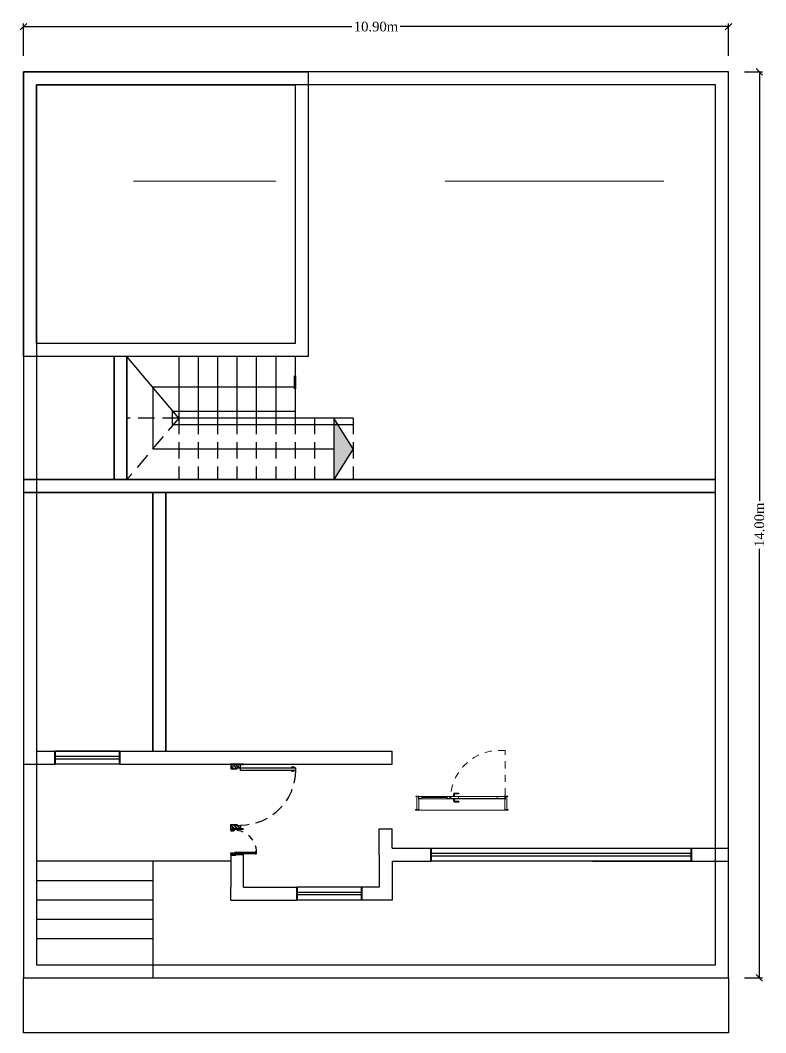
# Model space of a CAD drawing. Header units: millimetres. Extents: x 860 to 1444, y -43 to 267.
# Drawn here: x 1242.02 to 1253.54, y 216.98 to 232.63 of the extents above; entities that cross this region are included whole.
import ezdxf

# ---------------------------------------------------------------- set-up
doc = ezdxf.new("R2010")
doc.units = ezdxf.units.MM
doc.header["$MEASUREMENT"] = 0
for name, pattern in [('DASHED', [0.75, 0.5, -0.25]), ('DASHED2', [0.375, 0.25, -0.125]), ('HIDDEN', [0.375, 0.25, -0.125])]:
    doc.linetypes.add(name, pattern=pattern)
doc.layers.add('Doors', color=252, linetype='Continuous', lineweight=9)
doc.styles.add('Peshawa CENTER', font='times.ttf', dxfattribs={"height": 0.15})
doc.dimstyles.new('Peshawa', dxfattribs={"dimtxt": 0.15, "dimasz": 0.1, "dimexe": 0.05, "dimexo": 0.25, "dimgap": 0.05, "dimtad": 0, "dimtoh": 1, "dimzin": 0, "dimdsep": 46, "dimtxsty": 'Peshawa CENTER', "dimblk": 'OBLIQUE', "dimcen": 0.09, "dimclrd": 251, "dimclre": 251, "dimclrt": 7, "dimadec": 0, "dimazin": 0, "dimtfac": 1, "dimtofl": 0, "dimtmove": 0, "dimatfit": 3, "dimldrblk": 'NONE', "dimfxl": 0, "dimtolj": 1, "dimtzin": 0, "dimarcsym": 0})
pattern_1 = [(0, (-570.60621, -467.19772), (0.0254, 0.0254), [0.0254, -0.0254]), (90, (-570.58081, -467.19772), (-0.0254, 0.0254), [0.0254, -0.0254])]

# ---------------------------------------------------------------- blocks, each defined once
blk = doc.blocks.new('_Oblique')
at = {"color": 0, "linetype": 'ByBlock', "lineweight": -2}
blk.add_line((-0.5, -0.5), (0.5, 0.5), dxfattribs=at)
blk = doc.blocks.new('*D273')
at = {"color": 251, "lineweight": -2, "transparency": 16777216}
for p, q in [((1242.066, 232.084), (1242.066, 232.583)), ((1242.066, 232.533), (1247.144, 232.533)), ((1252.966, 232.533), (1247.888, 232.533)), ((1252.966, 232.084), (1252.966, 232.583))]:
    blk.add_line(p, q, dxfattribs=at)
at = {"layer": 'Defpoints', "color": 0, "transparency": 16777216}
for p in [(1252.966, 232.533), (1242.066, 231.834), (1252.966, 231.834)]:
    blk.add_point(p, dxfattribs=at)
at = {"color": 251, "lineweight": -2, "transparency": 16777216, "xscale": 0.1, "yscale": 0.1, "zscale": 0.1, "rotation": 180}
blk.add_blockref('_Oblique', (1242.066, 232.533), dxfattribs=at)
at = {"color": 251, "lineweight": -2, "transparency": 16777216, "xscale": 0.1, "yscale": 0.1, "zscale": 0.1}
blk.add_blockref('_Oblique', (1252.966, 232.533), dxfattribs=at)
at = {"color": 7, "transparency": 16777216, "insert": (1247.516, 232.533), "char_height": 0.15, "attachment_point": 5, "style": 'Peshawa CENTER'}
blk.add_mtext('\\A1;10.90m', dxfattribs=at)
blk = doc.blocks.new('_None')
blk = doc.blocks.new('*D274')
at = {"color": 251, "lineweight": -2, "transparency": 16777216}
for p, q in [((1253.216, 231.834), (1253.494, 231.834)), ((1253.444, 231.834), (1253.444, 225.206)), ((1253.444, 217.834), (1253.444, 224.463)), ((1253.216, 217.834), (1253.494, 217.834))]:
    blk.add_line(p, q, dxfattribs=at)
at = {"layer": 'Defpoints', "color": 0, "transparency": 16777216}
for p in [(1252.966, 231.834), (1252.966, 217.834), (1253.444, 217.834)]:
    blk.add_point(p, dxfattribs=at)
at = {"color": 251, "lineweight": -2, "transparency": 16777216, "xscale": 0.1, "yscale": 0.1, "zscale": 0.1}
for p, rotation in [((1253.444, 231.834), 90), ((1253.444, 217.834), 270)]:
    blk.add_blockref('_Oblique', p, dxfattribs=dict(at, rotation=rotation))
at = {"color": 7, "transparency": 16777216, "insert": (1253.444, 224.834), "char_height": 0.15, "attachment_point": 5, "rotation": 90, "style": 'Peshawa CENTER'}
blk.add_mtext('\\A1;14.00m', dxfattribs=at)
blk = doc.blocks.new('A$C4FAC6341')
at = {"ltscale": 0.4}
h = blk.add_hatch(dxfattribs=at)
h.set_pattern_fill('ZIGZAG', color=39, scale=0.008, style=0)
h.set_pattern_definition(pattern_1)
h.paths.add_polyline_path([(0.15, 1), (0, 1), (0, 0.93), (0.1, 0.93), (0.1, 0.945), (0.15, 0.945)])
h = blk.add_hatch(dxfattribs=at)
h.set_pattern_fill('ZIGZAG', color=39, scale=0.008, style=0)
h.set_pattern_definition(pattern_1)
h.paths.add_polyline_path([(0.15, 0.055), (0.149, 0.055, -0.238826), (0.145, 0.055), (0.1, 0.055), (0.1, 0.07), (0, 0.07), (0, 0), (0.15, 0)])
blk.add_hatch(color=34).paths.add_polyline_path([(0.151, 0.058, 1), (0.143, 0.058, 1)])
at = {"color": 34}
for p, q in [((0.15, 1), (0, 1)), ((0, 1), (0, 0.93)), ((0.1, 0.93), (0.1, 0.945)), ((0.1, 0.945), (0.15, 0.945)), ((0.15, 0.945), (0.15, 1)), ((0, 0.93), (0.1, 0.93)), ((0, 0.07), (0.1, 0.07)), ((0, 0), (0, 0.07)), ((0.1, 0.07), (0.1, 0.055)), ((0.1, 0.055), (0.15, 0.055)), ((1, 0.095), (0.15, 0.095)), ((0.15, 0.095), (0.15, 0.055)), ((0.15, 0.055), (1, 0.055)), ((0.15, 0.055), (0.15, 0)), ((1, 0.055), (1, 0.095)), ((0.15, 0), (0, 0))]:
    blk.add_line(p, q, dxfattribs=at)
at = {"lineweight": 40}
for p, q in [((0, 1), (0.2, 1)), ((0, 0), (0.2, 0))]:
    blk.add_line(p, q, dxfattribs=at)
at = {"color": 30}
for p, q in [((0.942, 0.11), (0.942, 0.105)), ((0.942, 0.105), (0.944, 0.105)), ((0.942, 0.045), (0.944, 0.045)), ((0.942, 0.04), (0.942, 0.045)), ((0.944, 0.105), (0.944, 0.108)), ((0.944, 0.045), (0.944, 0.042)), ((0.973, 0.1), (0.973, 0.095)), ((0.988, 0.1), (0.973, 0.1)), ((0.973, 0.095), (0.988, 0.095)), ((0.973, 0.05), (0.973, 0.055)), ((0.973, 0.055), (0.988, 0.055)), ((0.988, 0.05), (0.973, 0.05)), ((0.977, 0.104), (0.975, 0.104)), ((0.975, 0.104), (0.975, 0.1)), ((0.975, 0.1), (0.985, 0.1)), ((0.975, 0.05), (0.985, 0.05)), ((0.975, 0.046), (0.975, 0.05)), ((0.977, 0.046), (0.975, 0.046)), ((0.978, 0.105), (0.977, 0.105)), ((0.977, 0.105), (0.977, 0.104)), ((0.977, 0.104), (0.983, 0.104)), ((0.977, 0.046), (0.983, 0.046)), ((0.977, 0.045), (0.977, 0.046)), ((0.978, 0.045), (0.977, 0.045)), ((0.978, 0.105), (0.978, 0.109)), ((0.982, 0.105), (0.978, 0.105)), ((0.982, 0.045), (0.978, 0.045)), ((0.978, 0.045), (0.978, 0.041)), ((1, 0.055), (0.98, 0.055)), ((0.982, 0.105), (0.982, 0.11)), ((0.982, 0.105), (0.983, 0.105)), ((0.982, 0.045), (0.983, 0.045)), ((0.982, 0.045), (0.982, 0.04)), ((0.983, 0.105), (0.983, 0.104)), ((0.983, 0.104), (0.985, 0.104)), ((0.983, 0.046), (0.985, 0.046)), ((0.983, 0.045), (0.983, 0.046)), ((0.985, 0.104), (0.985, 0.1)), ((0.985, 0.046), (0.985, 0.05)), ((0.988, 0.095), (0.988, 0.1)), ((0.988, 0.055), (0.988, 0.05))]:
    blk.add_line(p, q, dxfattribs=at)
at = {"color": 34}
blk.add_circle((0.147, 0.058), 0.0036, dxfattribs=at)
at = {"color": 42, "linetype": 'DASHED', "ltscale": 0.4}
blk.add_arc((0.15, 0.095), 0.85, 0, 90, dxfattribs=at)
at = {"color": 30}
for centre, radius, start, end in [((0.962, 0.072), 0.0425, 61.9275, 118.0725), ((0.962, 0.077), 0.0425, 241.9275, 298.0725), ((0.961, 0.065), 0.0469, 69.2565, 111.7592), ((0.961, 0.085), 0.0469, 248.2408, 290.7435)]:
    blk.add_arc(centre, radius, start, end, dxfattribs=at)
blk = doc.blocks.new('*U347')
at = {"color": 24}
for p, q in [((61.889, 60.054), (65.911, 60.054)), ((61.889, 59.854), (65.911, 59.854))]:
    blk.add_line(p, q, dxfattribs=at)
at = {"lineweight": 40}
for p, q in [((61.889, 60.054), (61.889, 59.854)), ((65.911, 60.054), (65.911, 59.854))]:
    blk.add_line(p, q, dxfattribs=at)
at = {"color": 44}
for p, q in [((61.889, 59.974), (65.911, 59.974)), ((61.889, 59.934), (65.911, 59.934))]:
    blk.add_line(p, q, dxfattribs=at)
blk = doc.blocks.new('*U236')
at = {"color": 24}
for p, q in [((64.911, 60.054), (65.911, 60.054)), ((64.911, 59.854), (65.911, 59.854))]:
    blk.add_line(p, q, dxfattribs=at)
at = {"lineweight": 40}
for p, q in [((64.911, 60.054), (64.911, 59.854)), ((65.911, 60.054), (65.911, 59.854))]:
    blk.add_line(p, q, dxfattribs=at)
at = {"color": 44}
for p, q in [((64.911, 59.974), (65.911, 59.974)), ((64.911, 59.934), (65.911, 59.934))]:
    blk.add_line(p, q, dxfattribs=at)
blk = doc.blocks.new('*U147')
at = {"layer": 'Doors', "linetype": 'HIDDEN', "ltscale": 0.5}
blk.add_line((1.592, 0.954, 0), (1.592, 1.749, 0), dxfattribs=at)
at = {"layer": 'Doors', "linetype": 'Continuous'}
for p, q in [((0.668, 0.939), (0.668, 0.936)), ((0.668, 0.939), (0.697, 0.939)), ((0.676, 0.977), (0.676, 0.939)), ((0.69, 0.939), (0.69, 0.973)), ((0.771, 0.996), (0.695, 0.996)), ((0.697, 0.939), (0.697, 0.936)), ((0.699, 0.982), (0.771, 0.982)), ((0.771, 0.982), (0.771, 0.996)), ((0.668, 0.891), (0.668, 0.893)), ((0.668, 0.891), (0.697, 0.891)), ((0.676, 0.852), (0.676, 0.891)), ((0.69, 0.891), (0.69, 0.857)), ((0.771, 0.833), (0.695, 0.833)), ((0.697, 0.891), (0.697, 0.893)), ((0.699, 0.848), (0.771, 0.848)), ((0.771, 0.848), (0.771, 0.833))]:
    blk.add_line(p, q, dxfattribs=at)
at = {"layer": 'Doors'}
for p, q in [((0.761, 0.893, 0), (0.761, 0.936, 0)), ((1.453, 0.893, 0), (1.453, 0.936, 0))]:
    blk.add_line(p, q, dxfattribs=at)
at = {"layer": 'Doors', "ltscale": 5}
for p, q in [((0.06, 0.704), (0.06, 0.886)), ((0.112, 0.893), (0.557, 0.893)), ((1.59, 0.704), (1.59, 0.886)), ((1.594, 0.691), (0.06, 0.691))]:
    blk.add_line(p, q, dxfattribs=at)
at = {"layer": 'Doors'}
for points in [[(0.005, 0.931), (0.052, 0.931), (0.052, 0.94), (0.005, 0.94)], [(0.052, 0.936), (0.112, 0.936), (0.112, 0.893), (0.052, 0.893)], [(0.055, 0.933), (0.109, 0.933), (0.109, 0.897), (0.055, 0.897)], [(0.557, 0.936), (0.611, 0.936), (0.611, 0.893), (0.557, 0.893)], [(0.561, 0.933), (0.607, 0.933), (0.607, 0.897), (0.561, 0.897)], [(0.623, 0.936), (1.591, 0.936), (1.591, 0.893), (0.623, 0.893)], [(0.627, 0.933), (1.587, 0.933), (1.587, 0.897), (0.627, 0.897)], [(1.644, 0.931), (1.598, 0.931), (1.598, 0.94), (1.644, 0.94)], [(0.056, 0.7), (0, 0.7), (0, 0.691), (0.056, 0.691)], [(1.594, 0.7), (1.649, 0.7), (1.649, 0.691), (1.594, 0.691)]]:
    blk.add_lwpolyline(points, close=True, dxfattribs=at)
at = {"layer": 'Doors', "ltscale": 5}
for points in [[(0.052, 0.931), (0.052, 0.931), (0.052, 0.886), (0.06, 0.886), (0.06, 0.704), (0.056, 0.704), (0.056, 0.7), (0.024, 0.7), (0.024, 0.931), (0.052, 0.931)], [(0.112, 0.936), (0.557, 0.936)], [(0.112, 0.915), (0.557, 0.915)], [(1.598, 0.931), (1.598, 0.931), (1.598, 0.886), (1.59, 0.886), (1.59, 0.704), (1.594, 0.704), (1.594, 0.7), (1.625, 0.7), (1.625, 0.931), (1.598, 0.931)]]:
    blk.add_lwpolyline(points, dxfattribs=at)
at = {"layer": 'Doors', "linetype": 'Continuous'}
for centre in [(0.617, 0.919), (1.592, 0.943)]:
    blk.add_circle(centre, 0.00573, dxfattribs=at)
at = {"layer": 'Doors', "linetype": 'HIDDEN', "ltscale": 0.5}
blk.add_arc((1.497, 0.877), 0.877, 83.7819, 175.5156, dxfattribs=at)
at = {"layer": 'Doors', "linetype": 'Continuous'}
for centre, radius, start, end in [((0.695, 0.977, 0), 0.0191, 90, 180), ((0.699, 0.973), 0.00955, 90, 180), ((0.695, 0.852, 0), 0.0191, 180, 270), ((0.699, 0.857), 0.00955, 180, 270)]:
    blk.add_arc(centre, radius, start, end, dxfattribs=at)

msp = doc.modelspace()

# ---------------------------------------------------------------- hatches: boundary and pattern name
at = {"linetype": 'ByBlock'}
h = msp.add_hatch(color=256, dxfattribs=at)
h.dxf.hatch_style = 1
h.set_gradient(color1=(255, 255, 255), tint=1)
h.paths.add_polyline_path([(1247.1657, 226.00949), (1246.92876, 226.38465), (1246.8657, 226.38449), (1246.8657, 225.53449)])
h.paths.add_polyline_path([(1246.8657, 226.48449), (1246.8657, 226.38449), (1246.92876, 226.38465)])

# ---------------------------------------------------------------- linework, layer by layer
at = {"lineweight": 15, "ltscale": 0.4}
for p, q in [((1245.9657, 230.1431), (1243.7657, 230.1431)), ((1251.9657, 230.14309), (1248.5857, 230.14309))]:
    msp.add_line(p, q, dxfattribs=at)
at = {"lineweight": 35}
for p, q in [((1243.4657, 227.43449), (1243.4657, 225.53449)), ((1243.6657, 227.43449), (1243.6657, 225.53449)), ((1252.7657, 225.53449), (1242.0657, 225.53449)), ((1252.7657, 225.33449), (1242.0657, 225.33449))]:
    msp.add_line(p, q, dxfattribs=at)
for p, q in [((1244.4657, 226.48449), (1243.6657, 227.43449)), ((1244.4657, 227.43449), (1244.4657, 226.48449)), ((1244.7657, 227.43449), (1244.7657, 226.48449)), ((1245.0657, 227.43449), (1245.0657, 226.48449)), ((1245.3657, 227.43449), (1245.3657, 226.48449)), ((1245.6657, 227.43449), (1245.6657, 226.48449)), ((1245.9657, 227.43449), (1245.9657, 226.48449)), ((1246.2657, 227.43449), (1246.2657, 226.48449)), ((1247.1657, 226.48449), (1244.4657, 226.48449)), ((1246.8657, 226.48449), (1246.8657, 225.53449)), ((1242.2657, 221.33449), (1247.7657, 221.33449)), ((1247.7657, 221.13449), (1247.7657, 221.33449)), ((1242.0657, 221.13449), (1242.54935, 221.13449)), ((1243.54935, 221.13449), (1247.7657, 221.13449)), ((1245.26937, 220.13449), (1245.41937, 220.13449)), ((1247.5657, 220.13449), (1247.7657, 220.13449)), ((1247.5657, 219.73449), (1247.5657, 220.13449)), ((1247.7657, 219.83449), (1247.7657, 220.13449)), ((1247.7657, 219.83449), (1248.3657, 219.83449)), ((1250.8657, 219.83449), (1252.9657, 219.83449)), ((1245.26937, 219.63449), (1242.2657, 219.63449)), ((1244.0657, 219.63449), (1244.0657, 217.83449)), ((1247.7657, 219.63449), (1248.3657, 219.63449)), ((1250.8657, 219.63449), (1252.9657, 219.63449)), ((1244.0657, 219.33449), (1242.2657, 219.33449)), ((1245.26937, 219.03449), (1245.26937, 219.23449)), ((1245.46937, 219.23449), (1246.29037, 219.23449)), ((1244.0657, 219.03449), (1242.2657, 219.03449)), ((1245.26937, 219.03449), (1246.29037, 219.03449)), ((1244.0657, 218.73449), (1242.2657, 218.73449)), ((1244.0657, 218.43449), (1242.2657, 218.43449))]:
    msp.add_line(p, q)
at = {"linetype": 'ByBlock', "lineweight": 60}
msp.add_line((1246.2657, 226.93449), (1246.2657, 227.13449), dxfattribs=at)
at = {"linetype": 'ByBlock'}
for p, q in [((1246.2657, 226.95949), (1244.0657, 226.95949)), ((1244.0657, 226.95949), (1244.0657, 226.00949)), ((1247.1657, 226.00949), (1246.8657, 226.48449)), ((1244.0657, 226.00949), (1246.8657, 226.00949)), ((1247.1657, 226.00949), (1246.8657, 225.53449))]:
    msp.add_line(p, q, dxfattribs=at)
at = {"color": 13, "lineweight": 30}
for p, q in [((1244.6657, 226.58449), (1244.3657, 226.58449)), ((1244.3657, 226.58449), (1244.3657, 226.38449)), ((1246.2657, 226.58449), (1244.5657, 226.58449)), ((1244.3657, 226.38449), (1244.7657, 226.38449)), ((1244.4657, 226.38449), (1246.8657, 226.38449)), ((1246.8657, 226.38449), (1247.16587, 226.38524))]:
    msp.add_line(p, q, dxfattribs=at)
at = {"linetype": 'DASHED2'}
for p, q in [((1244.4657, 226.48449), (1243.6657, 226.48449)), ((1244.4657, 226.48449), (1243.6657, 225.53449)), ((1244.4657, 226.48449), (1244.4657, 225.53449)), ((1244.7657, 226.48449), (1244.7657, 225.53449)), ((1245.0657, 226.48449), (1245.0657, 225.53449)), ((1245.3657, 226.48449), (1245.3657, 225.53449)), ((1245.6657, 226.48449), (1245.6657, 225.53449)), ((1245.9657, 226.48449), (1245.9657, 225.53449)), ((1246.2657, 226.48449), (1246.2657, 225.53449)), ((1246.5657, 226.48449), (1246.5657, 225.53449)), ((1247.1657, 226.48449), (1247.1657, 225.53449))]:
    msp.add_line(p, q, dxfattribs=at)
for points in [[(1242.0657, 217.83449), (1252.9657, 217.83449), (1252.9657, 231.83449), (1242.0657, 231.83449)], [(1246.4657, 227.43449), (1242.0657, 227.43449), (1242.0657, 231.83449), (1246.4657, 231.83449)], [(1242.2657, 218.03449), (1252.7657, 218.03449), (1252.7657, 231.63449), (1242.2657, 231.63449)], [(1246.2657, 227.63449), (1242.2657, 227.63449), (1242.2657, 231.63449), (1246.2657, 231.63449)]]:
    msp.add_lwpolyline(points, close=True)
at = {"lineweight": 35}
for points in [[(1244.0657, 225.33449), (1244.0657, 221.33449)], [(1244.2657, 225.33449), (1244.2657, 221.33449)]]:
    msp.add_lwpolyline(points, dxfattribs=at)
for points in [[(1245.26937, 219.73449), (1245.26937, 219.23449)], [(1245.46937, 219.23449), (1245.46937, 219.73449), (1245.34937, 219.73449)], [(1247.5657, 219.73449), (1247.5657, 219.23449), (1247.29037, 219.23449)], [(1247.7657, 219.63449), (1247.7657, 219.03449), (1247.29037, 219.03449)], [(1252.9657, 217.83449), (1252.9657, 216.98449), (1242.0657, 216.98449), (1242.0657, 217.83449)]]:
    msp.add_lwpolyline(points)

# ---------------------------------------------------------------- block references
at = {"xscale": -1}
for name, p in [('*U236', (1308.46062, 161.2801)), ('*U347', (1314.27697, 159.7801)), ('*U236', (1312.20163, 159.1801))]:
    msp.add_blockref(name, p, dxfattribs=at)
at = {"lineweight": 15, "ltscale": 0.4, "xscale": -1, "rotation": 180}
msp.add_blockref('A$C4FAC6341', (1245.26936, 221.13449), dxfattribs=at)
msp.add_blockref('A$C4FAC6341', (1245.26936, 221.13449), dxfattribs=at)
at = {"lineweight": 15, "ltscale": 0.4, "xscale": 0.4, "yscale": 0.4, "zscale": 0.4}
msp.add_blockref('A$C4FAC6341', (1245.26937, 219.73449), dxfattribs=at)
at = {"layer": 'Doors', "xscale": 0.8688232107517397, "yscale": 0.8688232107517397, "zscale": 0.8688232107517397, "rotation": 0.01526140569802691}
msp.add_blockref('*U147', (1248.12836, 219.82405), dxfattribs=at)

# ---------------------------------------------------------------- dimensions: what is measured, and where the dimension line sits
dim = msp.add_linear_dim(base=(1252.9657, 232.53323), p1=(1242.0657, 231.83449), p2=(1252.9657, 231.83449), dimstyle='Peshawa', override={"dimpost": 'm'})
dim.commit()
dim.dimension.update_dxf_attribs({"geometry": '*D273', "text_midpoint": (1247.5157, 232.53323)})
dim = msp.add_linear_dim(base=(1253.44386, 217.83449), p1=(1252.9657, 231.83449), p2=(1252.9657, 217.83449), angle=90, dimstyle='Peshawa', override={"dimpost": 'm'})
dim.commit()
dim.dimension.update_dxf_attribs({"geometry": '*D274', "text_midpoint": (1253.44386, 224.83449)})

doc.saveas('drawing.dxf')
